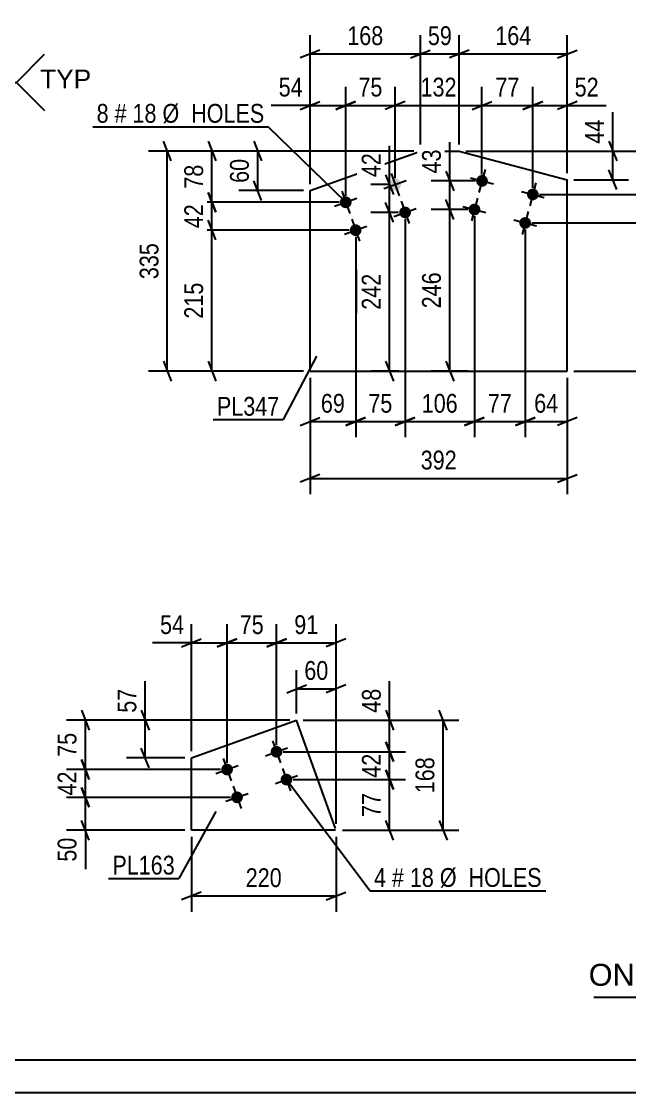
# Model space of a CAD drawing. Header units: millimetres. Extents: x 0 to 841, y 0 to 594.
# Drawn here: x 315.9 to 408.5, y 0 to 163 of the extents above; entities that cross this region are included whole.
import ezdxf

# ---------------------------------------------------------------- set-up
doc = ezdxf.new("R2010")
doc.units = ezdxf.units.MM
doc.styles.add('Arial', font='ARIAL.TTF', dxfattribs={"height": 0.2})
doc.styles.add('Arial Narrow', font='ARIALN.TTF', dxfattribs={"height": 0.2})

# ---------------------------------------------------------------- blocks, each defined once
blk = doc.blocks.new('Unknown-122570569-1133')
at = {"color": 5, "linetype": 'Continuous'}
for p, q in [((5, 5), (836, 5)), ((0, 0), (841, 0))]:
    blk.add_line(p, q, dxfattribs=at)
blk = doc.blocks.new('Bolt-122570569-1710 - 1704')
at = {"linetype": 'Continuous'}
for points in [[(386.86, 138.5, -1), (385.13, 138.96, -1)], [(394.6, 136.45, -1), (392.86, 136.91, -1)], [(385.71, 134.15, -1), (383.97, 134.61, -1)], [(393.44, 132.1, -1), (391.7, 132.56, -1)]]:
    blk.add_hatch(color=1, dxfattribs=at).paths.add_polyline_path(points)
at = {"color": 1, "linetype": 'Continuous'}
for p, q in [((386.46, 140.47), (385.53, 136.99)), ((384.26, 139.19), (387.73, 138.27)), ((391.99, 137.14), (395.47, 136.21)), ((394.19, 138.42), (393.26, 134.94)), ((385.3, 136.12), (384.38, 132.64)), ((383.1, 134.84), (386.58, 133.92)), ((393.03, 134.07), (392.11, 130.59)), ((390.83, 132.79), (394.31, 131.87))]:
    blk.add_line(p, q, dxfattribs=at)
blk = doc.blocks.new('Bolt-122570569-1715 - 1704')
at = {"linetype": 'Continuous'}
for points in [[(373.62, 138.48, -1), (371.92, 137.87, -1)], [(366.09, 135.78, -1), (364.39, 135.17, -1)], [(375.13, 134.24, -1), (373.44, 133.63, -1)], [(367.6, 131.54, -1), (365.91, 130.93, -1)]]:
    blk.add_hatch(color=1, dxfattribs=at).paths.add_polyline_path(points)
at = {"color": 1, "linetype": 'Continuous'}
for p, q in [((371.07, 137.57), (374.46, 138.78)), ((372.16, 139.87), (373.38, 136.48)), ((364.63, 137.17), (365.85, 133.78)), ((363.54, 134.87), (366.93, 136.08)), ((373.68, 135.63), (374.89, 132.24)), ((372.59, 133.33), (375.98, 134.54)), ((366.15, 132.93), (367.36, 129.54)), ((365.06, 130.63), (368.45, 131.85))]:
    blk.add_line(p, q, dxfattribs=at)
blk = doc.blocks.new('Part-122570569-1730 - 1704')
at = {"color": 2, "linetype": 'Continuous'}
for p, q in [((359.82, 137.25), (376.62, 143.27)), ((376.62, 143.27), (382.54, 143.27)), ((382.54, 143.27), (398.97, 138.9)), ((398.97, 109.78), (398.97, 138.9)), ((359.82, 109.78), (359.82, 137.25)), ((359.82, 109.78), (398.97, 109.78))]:
    blk.add_line(p, q, dxfattribs=at)
blk = doc.blocks.new('Part-122570569-1238 - 1220')
at = {"color": 2, "linetype": 'Continuous'}
for p, q in [((341.76, 50.93), (357.76, 56.67)), ((363.67, 40.2), (357.76, 56.67)), ((341.76, 39.92), (341.76, 50.93)), ((363.67, 39.92), (341.76, 39.92))]:
    blk.add_line(p, q, dxfattribs=at)
blk = doc.blocks.new('Bolt-122570569-1271 - 1220')
at = {"linetype": 'Continuous'}
for points in [[(355.55, 52.16, -1), (353.86, 51.56, -1)], [(348.02, 49.46, -1), (346.33, 48.85, -1)], [(357.07, 47.93, -1), (355.38, 47.32, -1)], [(349.54, 45.23, -1), (347.85, 44.62, -1)]]:
    blk.add_hatch(color=1, dxfattribs=at).paths.add_polyline_path(points)
at = {"color": 1, "linetype": 'Continuous'}
for p, q in [((353.01, 51.25), (356.4, 52.47)), ((354.1, 53.55), (355.31, 50.16)), ((346.57, 50.85), (347.78, 47.46)), ((345.48, 48.55), (348.87, 49.77)), ((355.62, 49.32), (356.83, 45.93)), ((354.53, 47.02), (357.92, 48.23)), ((348.09, 46.62), (349.3, 43.23)), ((347, 44.32), (350.39, 45.53))]:
    blk.add_line(p, q, dxfattribs=at)
blk = doc.blocks.new('StraightDimension-122570569-1927 - 1704')
at = {"color": 7, "linetype": 'Continuous'}
for p, q in [((374.29, 132.94), (374.29, 99.71)), ((384.84, 133.38), (384.84, 99.71)), ((372.79, 101.51), (375.79, 102.71)), ((386.34, 102.71), (383.34, 101.51)), ((374.29, 102.11), (384.84, 102.11))]:
    blk.add_line(p, q, dxfattribs=at)
at = {"color": 0}
blk.add_wipeout([(382.91, 102.86), (382.91, 107.06), (376.22, 107.06), (376.22, 102.86)], dxfattribs=at)
at = {"color": 3, "style": 'Arial Narrow'}
blk.add_text('106', height=2.863, dxfattribs=at).set_placement((376.82, 103.46))
blk = doc.blocks.new('StraightDimension-122570569-1747 - 1704')
at = {"color": 7, "linetype": 'Continuous'}
for p, q in [((381.68, 132.88), (380.48, 135.88)), ((383.84, 134.38), (378.23, 134.38)), ((381.08, 109.78), (381.08, 134.38)), ((380.48, 111.28), (381.68, 108.28)), ((383.88, 109.78), (378.23, 109.78))]:
    blk.add_line(p, q, dxfattribs=at)
at = {"color": 0}
blk.add_wipeout([(380.33, 125.42), (376.13, 125.42), (376.13, 118.74), (380.33, 118.74)], dxfattribs=at)
at = {"color": 3, "style": 'Arial Narrow'}
blk.add_text('246', height=2.863, rotation=90.0002, dxfattribs=at).set_placement((379.73, 119.34))
blk = doc.blocks.new('StraightDimension-122570569-1761 - 1704')
at = {"color": 7, "linetype": 'Continuous'}
for p, q in [((371.3, 139.67), (372.5, 136.67)), ((371.77, 138.17), (369.05, 138.17)), ((371.9, 133.94), (371.9, 138.17)), ((372.5, 132.44), (371.3, 135.44)), ((373.29, 133.94), (369.05, 133.94))]:
    blk.add_line(p, q, dxfattribs=at)
at = {"color": 0}
blk.add_wipeout([(371.15, 143.55), (366.95, 143.55), (366.95, 138.7), (371.15, 138.7)], dxfattribs=at)
at = {"color": 7, "linetype": 'Continuous'}
blk.add_line((371.9, 138.17), (371.9, 144.08), dxfattribs=at)
blk.add_line((371.9, 138.17), (371.9, 144.08), dxfattribs=at)
at = {"color": 3, "style": 'Arial Narrow'}
blk.add_text('42', height=2.863, rotation=90.0002, dxfattribs=at).set_placement((370.55, 139.3))
blk = doc.blocks.new('StraightDimension-122570569-1737 - 1704')
at = {"color": 7, "linetype": 'Continuous'}
for p, q in [((380.48, 140.23), (381.68, 137.23)), ((384.99, 138.73), (378.23, 138.73)), ((381.08, 134.38), (381.08, 138.73)), ((381.68, 132.88), (380.48, 135.88)), ((383.84, 134.38), (378.23, 134.38))]:
    blk.add_line(p, q, dxfattribs=at)
at = {"color": 0}
blk.add_wipeout([(380.33, 144.11), (376.13, 144.11), (376.13, 139.26), (380.33, 139.26)], dxfattribs=at)
at = {"color": 7, "linetype": 'Continuous'}
blk.add_line((381.08, 138.73), (381.08, 144.64), dxfattribs=at)
blk.add_line((381.08, 138.73), (381.08, 144.64), dxfattribs=at)
at = {"color": 3, "style": 'Arial Narrow'}
blk.add_text('43', height=2.863, rotation=90.0002, dxfattribs=at).set_placement((379.73, 139.86))
blk = doc.blocks.new('StraightDimension-122570569-1771 - 1704')
at = {"color": 7, "linetype": 'Continuous'}
for p, q in [((372.5, 132.44), (371.3, 135.44)), ((373.29, 133.94), (369.05, 133.94)), ((371.9, 109.78), (371.9, 133.94)), ((371.3, 111.28), (372.5, 108.28)), ((373.33, 109.78), (369.05, 109.78))]:
    blk.add_line(p, q, dxfattribs=at)
at = {"color": 0}
blk.add_wipeout([(371.15, 125.2), (366.95, 125.2), (366.95, 118.52), (371.15, 118.52)], dxfattribs=at)
at = {"color": 3, "style": 'Arial Narrow'}
blk.add_text('242', height=2.863, rotation=90.0002, dxfattribs=at).set_placement((370.55, 119.12))
blk = doc.blocks.new('StraightDimension-122570569-1906 - 1704')
at = {"color": 7, "linetype": 'Continuous'}
for p, q in [((345.48, 129.74), (344.28, 132.74)), ((365.76, 131.24), (342.03, 131.24)), ((344.88, 109.78), (344.88, 131.24)), ((344.28, 111.28), (345.48, 108.28)), ((358.82, 109.78), (342.03, 109.78))]:
    blk.add_line(p, q, dxfattribs=at)
at = {"color": 0}
blk.add_wipeout([(344.13, 123.85), (339.93, 123.85), (339.93, 117.17), (344.13, 117.17)], dxfattribs=at)
at = {"color": 3, "style": 'Arial Narrow'}
blk.add_text('215', height=2.863, rotation=90.0002, dxfattribs=at).set_placement((343.53, 117.77))
blk = doc.blocks.new('StraightDimension-122570569-1785 - 1704')
at = {"color": 7, "linetype": 'Continuous'}
for p, q in [((382.54, 144.27), (382.54, 160.9)), ((398.97, 139.9), (398.97, 160.9)), ((384.04, 158.65), (381.04, 157.45)), ((397.47, 157.45), (400.47, 158.65)), ((382.54, 158.05), (398.97, 158.05))]:
    blk.add_line(p, q, dxfattribs=at)
at = {"color": 0}
blk.add_wipeout([(394.1, 158.8), (394.1, 163), (387.42, 163), (387.42, 158.8)], dxfattribs=at)
at = {"color": 3, "style": 'Arial Narrow'}
blk.add_text('164', height=2.863, dxfattribs=at).set_placement((388.02, 159.4))
blk = doc.blocks.new('StraightDimension-122570569-1859 - 1704')
at = {"color": 7, "linetype": 'Continuous'}
for p, q in [((372.77, 139.17), (372.77, 153.07)), ((385.99, 139.73), (385.99, 153.07)), ((374.27, 150.82), (371.27, 149.62)), ((372.77, 150.22), (385.99, 150.22)), ((384.49, 149.62), (387.49, 150.82))]:
    blk.add_line(p, q, dxfattribs=at)
at = {"color": 0}
blk.add_wipeout([(382.72, 150.97), (382.72, 155.17), (376.04, 155.17), (376.04, 150.97)], dxfattribs=at)
at = {"color": 3, "style": 'Arial Narrow'}
blk.add_text('132', height=2.863, dxfattribs=at).set_placement((376.64, 151.57))
blk = doc.blocks.new('StraightDimension-122570569-1795 - 1704')
at = {"color": 7, "linetype": 'Continuous'}
for p, q in [((376.62, 144.27), (376.62, 160.9)), ((382.54, 144.27), (382.54, 160.9)), ((375.12, 157.45), (378.12, 158.65)), ((384.04, 158.65), (381.04, 157.45)), ((376.62, 158.05), (382.54, 158.05))]:
    blk.add_line(p, q, dxfattribs=at)
at = {"color": 0}
blk.add_wipeout([(382.01, 158.8), (382.01, 163), (377.15, 163), (377.15, 158.8)], dxfattribs=at)
at = {"color": 3, "style": 'Arial Narrow'}
blk.add_text('59', height=2.863, dxfattribs=at).set_placement((377.75, 159.4))
blk = doc.blocks.new('StraightDimension-122570569-1869 - 1704')
at = {"color": 7, "linetype": 'Continuous'}
for p, q in [((365.24, 136.47), (365.24, 153.07)), ((372.77, 139.17), (372.77, 153.07)), ((363.74, 149.62), (366.74, 150.82)), ((365.24, 150.22), (372.77, 150.22)), ((374.27, 150.82), (371.27, 149.62))]:
    blk.add_line(p, q, dxfattribs=at)
at = {"color": 0}
blk.add_wipeout([(371.43, 150.97), (371.43, 155.17), (366.58, 155.17), (366.58, 150.97)], dxfattribs=at)
at = {"color": 3, "style": 'Arial Narrow'}
blk.add_text('75', height=2.863, dxfattribs=at).set_placement((367.18, 151.57))
blk = doc.blocks.new('StraightDimension-122570569-1805 - 1704')
at = {"color": 7, "linetype": 'Continuous'}
for p, q in [((359.82, 138.25), (359.82, 160.9)), ((376.62, 144.27), (376.62, 160.9)), ((361.32, 158.65), (358.32, 157.45)), ((375.12, 157.45), (378.12, 158.65)), ((359.82, 158.05), (376.62, 158.05))]:
    blk.add_line(p, q, dxfattribs=at)
at = {"color": 0}
blk.add_wipeout([(371.56, 158.8), (371.56, 163), (364.88, 163), (364.88, 158.8)], dxfattribs=at)
at = {"color": 3, "style": 'Arial Narrow'}
blk.add_text('168', height=2.863, dxfattribs=at).set_placement((365.48, 159.4))
blk = doc.blocks.new('StraightDimension-122570569-1816 - 1704')
at = {"color": 7, "linetype": 'Continuous'}
for p, q in [((359.82, 108.78), (359.82, 91.07)), ((398.97, 108.78), (398.97, 91.07)), ((361.32, 94.07), (358.32, 92.87)), ((359.82, 93.47), (398.97, 93.47)), ((397.47, 92.87), (400.47, 94.07))]:
    blk.add_line(p, q, dxfattribs=at)
at = {"color": 0}
blk.add_wipeout([(382.74, 94.22), (382.74, 98.42), (376.06, 98.42), (376.06, 94.22)], dxfattribs=at)
at = {"color": 3, "style": 'Arial Narrow'}
blk.add_text('392', height=2.863, dxfattribs=at).set_placement((376.66, 94.82))
blk = doc.blocks.new('StraightDimension-122570569-1821 - 1704')
at = {"color": 7, "linetype": 'Continuous'}
for p, q in [((405.3, 144.77), (406.5, 141.77)), ((383.54, 143.27), (408.3, 143.27)), ((405.9, 138.9), (405.9, 143.27)), ((406.5, 137.4), (405.3, 140.4)), ((399.97, 138.9), (408.3, 138.9))]:
    blk.add_line(p, q, dxfattribs=at)
at = {"color": 0}
blk.add_wipeout([(405.15, 148.65), (400.95, 148.65), (400.95, 143.79), (405.15, 143.79)], dxfattribs=at)
at = {"color": 7, "linetype": 'Continuous'}
blk.add_line((405.9, 143.27), (405.9, 149.18), dxfattribs=at)
blk.add_line((405.9, 143.27), (405.9, 149.18), dxfattribs=at)
at = {"color": 3, "style": 'Arial Narrow'}
blk.add_text('44', height=2.863, rotation=90.0002, dxfattribs=at).set_placement((404.55, 144.39))
blk = doc.blocks.new('StraightDimension-122570569-1830 - 1704')
at = {"color": 7, "linetype": 'Continuous'}
for p, q in [((351.24, 144.77), (352.44, 141.77)), ((375.62, 143.27), (348.99, 143.27)), ((351.84, 137.25), (351.84, 143.27)), ((352.44, 135.75), (351.24, 138.75)), ((358.82, 137.25), (348.99, 137.25))]:
    blk.add_line(p, q, dxfattribs=at)
at = {"color": 0}
blk.add_wipeout([(351.09, 142.69), (346.89, 142.69), (346.89, 137.83), (351.09, 137.83)], dxfattribs=at)
at = {"color": 3, "style": 'Arial Narrow'}
blk.add_text('60', height=2.863, rotation=90.0002, dxfattribs=at).set_placement((350.49, 138.43))
blk = doc.blocks.new('StraightDimension-122570569-1839 - 1704')
at = {"color": 7, "linetype": 'Continuous'}
for p, q in [((393.73, 137.68), (393.73, 153.07)), ((398.97, 139.9), (398.97, 153.07)), ((392.23, 149.62), (395.23, 150.82)), ((393.73, 150.22), (398.97, 150.22)), ((400.47, 150.82), (397.47, 149.62))]:
    blk.add_line(p, q, dxfattribs=at)
at = {"color": 0}
blk.add_wipeout([(404.36, 150.97), (404.36, 155.17), (399.5, 155.17), (399.5, 150.97)], dxfattribs=at)
at = {"color": 7, "linetype": 'Continuous'}
blk.add_line((398.97, 150.22), (404.88, 150.22), dxfattribs=at)
blk.add_line((398.97, 150.22), (404.88, 150.22), dxfattribs=at)
at = {"color": 3, "style": 'Arial Narrow'}
blk.add_text('52', height=2.863, dxfattribs=at).set_placement((400.1, 151.57))
blk = doc.blocks.new('StraightDimension-122570569-1913 - 1704')
at = {"color": 7, "linetype": 'Continuous'}
for p, q in [((366.76, 130.24), (366.76, 99.71)), ((359.82, 108.78), (359.82, 99.71)), ((358.32, 101.51), (361.32, 102.71)), ((368.26, 102.71), (365.26, 101.51)), ((359.82, 102.11), (366.76, 102.11))]:
    blk.add_line(p, q, dxfattribs=at)
at = {"color": 0}
blk.add_wipeout([(365.72, 102.86), (365.72, 107.06), (360.86, 107.06), (360.86, 102.86)], dxfattribs=at)
at = {"color": 3, "style": 'Arial Narrow'}
blk.add_text('69', height=2.863, dxfattribs=at).set_placement((361.46, 103.46))
blk = doc.blocks.new('StraightDimension-122570569-1849 - 1704')
at = {"color": 7, "linetype": 'Continuous'}
for p, q in [((385.99, 139.73), (385.99, 153.07)), ((393.73, 137.68), (393.73, 153.07)), ((384.49, 149.62), (387.49, 150.82)), ((385.99, 150.22), (393.73, 150.22)), ((395.23, 150.82), (392.23, 149.62))]:
    blk.add_line(p, q, dxfattribs=at)
at = {"color": 0}
blk.add_wipeout([(392.29, 150.97), (392.29, 155.17), (387.43, 155.17), (387.43, 150.97)], dxfattribs=at)
at = {"color": 3, "style": 'Arial Narrow'}
blk.add_text('77', height=2.863, dxfattribs=at).set_placement((388.03, 151.57))
blk = doc.blocks.new('StraightDimension-122570569-1943 - 1704')
at = {"color": 7, "linetype": 'Continuous'}
for p, q in [((392.57, 131.33), (392.57, 99.71)), ((398.97, 108.78), (398.97, 99.71)), ((391.07, 101.51), (394.07, 102.71)), ((400.47, 102.71), (397.47, 101.51)), ((392.57, 102.11), (398.97, 102.11))]:
    blk.add_line(p, q, dxfattribs=at)
at = {"color": 0}
blk.add_wipeout([(398.2, 102.86), (398.2, 107.06), (393.34, 107.06), (393.34, 102.86)], dxfattribs=at)
at = {"color": 3, "style": 'Arial Narrow'}
blk.add_text('64', height=2.863, dxfattribs=at).set_placement((393.94, 103.46))
blk = doc.blocks.new('StraightDimension-122570569-1879 - 1704')
at = {"color": 7, "linetype": 'Continuous'}
for p, q in [((359.82, 138.25), (359.82, 153.07)), ((365.24, 136.47), (365.24, 153.07)), ((358.32, 149.62), (361.32, 150.82)), ((359.82, 150.22), (365.24, 150.22)), ((366.74, 150.82), (363.74, 149.62))]:
    blk.add_line(p, q, dxfattribs=at)
at = {"color": 0}
blk.add_wipeout([(359.3, 150.97), (359.3, 155.17), (354.44, 155.17), (354.44, 150.97)], dxfattribs=at)
at = {"color": 7, "linetype": 'Continuous'}
blk.add_line((359.82, 150.22), (353.91, 150.22), dxfattribs=at)
blk.add_line((359.82, 150.22), (353.91, 150.22), dxfattribs=at)
at = {"color": 3, "style": 'Arial Narrow'}
blk.add_text('54', height=2.863, dxfattribs=at).set_placement((355.04, 151.57))
blk = doc.blocks.new('StraightDimension-122570569-1890 - 1704')
at = {"color": 7, "linetype": 'Continuous'}
for p, q in [((344.28, 144.77), (345.48, 141.77)), ((375.62, 143.27), (342.03, 143.27)), ((344.88, 135.47), (344.88, 143.27)), ((345.48, 133.97), (344.28, 136.97)), ((364.24, 135.47), (342.03, 135.47))]:
    blk.add_line(p, q, dxfattribs=at)
at = {"color": 0}
blk.add_wipeout([(344.13, 141.8), (339.93, 141.8), (339.93, 136.94), (344.13, 136.94)], dxfattribs=at)
at = {"color": 3, "style": 'Arial Narrow'}
blk.add_text('78', height=2.863, rotation=90.0002, dxfattribs=at).set_placement((343.53, 137.54))
blk = doc.blocks.new('StraightDimension-122570569-1898 - 1704')
at = {"color": 7, "linetype": 'Continuous'}
for p, q in [((344.28, 136.97), (345.48, 133.97)), ((364.24, 135.47), (342.03, 135.47)), ((344.88, 131.24), (344.88, 135.47)), ((345.48, 129.74), (344.28, 132.74)), ((365.76, 131.24), (342.03, 131.24))]:
    blk.add_line(p, q, dxfattribs=at)
at = {"color": 0}
blk.add_wipeout([(344.13, 135.78), (339.93, 135.78), (339.93, 130.93), (344.13, 130.93)], dxfattribs=at)
at = {"color": 3, "style": 'Arial Narrow'}
blk.add_text('42', height=2.863, rotation=90.0002, dxfattribs=at).set_placement((343.53, 131.53))
blk = doc.blocks.new('StraightDimension-122570569-1919 - 1704')
at = {"color": 7, "linetype": 'Continuous'}
for p, q in [((374.29, 132.94), (374.29, 99.71)), ((366.76, 130.24), (366.76, 99.71)), ((365.26, 101.51), (368.26, 102.71)), ((375.79, 102.71), (372.79, 101.51)), ((366.76, 102.11), (374.29, 102.11))]:
    blk.add_line(p, q, dxfattribs=at)
at = {"color": 0}
blk.add_wipeout([(372.95, 102.86), (372.95, 107.06), (368.09, 107.06), (368.09, 102.86)], dxfattribs=at)
at = {"color": 3, "style": 'Arial Narrow'}
blk.add_text('75', height=2.863, dxfattribs=at).set_placement((368.69, 103.46))
blk = doc.blocks.new('StraightDimension-122570569-1935 - 1704')
at = {"color": 7, "linetype": 'Continuous'}
for p, q in [((384.84, 133.38), (384.84, 99.71)), ((392.57, 131.33), (392.57, 99.71)), ((383.34, 101.51), (386.34, 102.71)), ((394.07, 102.71), (391.07, 101.51)), ((384.84, 102.11), (392.57, 102.11))]:
    blk.add_line(p, q, dxfattribs=at)
at = {"color": 0}
blk.add_wipeout([(391.13, 102.86), (391.13, 107.06), (386.28, 107.06), (386.28, 102.86)], dxfattribs=at)
at = {"color": 3, "style": 'Arial Narrow'}
blk.add_text('77', height=2.863, dxfattribs=at).set_placement((386.88, 103.46))
blk = doc.blocks.new('StraightDimension-122570569-1950 - 1704')
at = {"color": 7, "linetype": 'Continuous'}
for p, q in [((338.68, 141.77), (337.48, 144.77)), ((375.62, 143.27), (335.23, 143.27)), ((338.08, 109.78), (338.08, 143.27)), ((337.48, 111.28), (338.68, 108.28)), ((358.82, 109.78), (335.23, 109.78))]:
    blk.add_line(p, q, dxfattribs=at)
at = {"color": 0}
blk.add_wipeout([(337.33, 129.87), (333.13, 129.87), (333.13, 123.18), (337.33, 123.18)], dxfattribs=at)
at = {"color": 3, "style": 'Arial Narrow'}
blk.add_text('335', height=2.863, rotation=90.0002, dxfattribs=at).set_placement((336.73, 123.78))
blk = doc.blocks.new('StraightDimension-122570569-1957 - 1704')
at = {"color": 7, "linetype": 'Continuous'}
for p, q in [((419.7, 130.83), (418.5, 133.83)), ((393.57, 132.33), (421.5, 132.33)), ((419.1, 109.78), (419.1, 132.33)), ((418.5, 111.28), (419.7, 108.28)), ((399.97, 109.78), (421.5, 109.78))]:
    blk.add_line(p, q, dxfattribs=at)
at = {"color": 0}
blk.add_wipeout([(418.35, 124.4), (414.15, 124.4), (414.15, 117.71), (418.35, 117.71)], dxfattribs=at)
at = {"color": 3, "style": 'Arial Narrow'}
blk.add_text('225', height=2.863, rotation=90.0002, dxfattribs=at).set_placement((417.75, 118.31))
blk = doc.blocks.new('StraightDimension-122570569-1963 - 1704')
at = {"color": 7, "linetype": 'Continuous'}
for p, q in [((418.5, 138.18), (419.7, 135.18)), ((394.73, 136.68), (421.5, 136.68)), ((419.1, 132.33), (419.1, 136.68)), ((419.7, 130.83), (418.5, 133.83)), ((393.57, 132.33), (421.5, 132.33))]:
    blk.add_line(p, q, dxfattribs=at)
at = {"color": 0}
blk.add_wipeout([(418.35, 136.93), (414.15, 136.93), (414.15, 132.07), (418.35, 132.07)], dxfattribs=at)
at = {"color": 3, "style": 'Arial Narrow'}
blk.add_text('43', height=2.863, rotation=90.0002, dxfattribs=at).set_placement((417.75, 132.67))
blk = doc.blocks.new('StraightDimension-122570569-1971 - 1704')
at = {"color": 7, "linetype": 'Continuous'}
for p, q in [((418.5, 144.77), (419.7, 141.77)), ((383.54, 143.27), (421.5, 143.27)), ((419.1, 136.68), (419.1, 143.27)), ((419.7, 135.18), (418.5, 138.18)), ((394.73, 136.68), (421.5, 136.68))]:
    blk.add_line(p, q, dxfattribs=at)
at = {"color": 0}
blk.add_wipeout([(418.35, 142.4), (414.15, 142.4), (414.15, 137.55), (418.35, 137.55)], dxfattribs=at)
at = {"color": 3, "style": 'Arial Narrow'}
blk.add_text('66', height=2.863, rotation=90.0002, dxfattribs=at).set_placement((417.75, 138.15))
blk = doc.blocks.new('StraightDimension-122570569-1354 - 1220')
at = {"color": 7, "linetype": 'Continuous'}
for p, q in [((325, 50.66), (326.2, 47.66)), ((346.18, 49.16), (322.75, 49.16)), ((325.6, 44.92), (325.6, 49.16)), ((326.2, 43.42), (325, 46.42)), ((347.69, 44.92), (322.75, 44.92))]:
    blk.add_line(p, q, dxfattribs=at)
at = {"color": 0}
blk.add_wipeout([(324.85, 49.47), (320.65, 49.47), (320.65, 44.61), (324.85, 44.61)], dxfattribs=at)
at = {"color": 3, "style": 'Arial Narrow'}
blk.add_text('42', height=2.863, rotation=90.0002, dxfattribs=at).set_placement((324.25, 45.21))
blk = doc.blocks.new('StraightDimension-122570569-1290 - 1220')
at = {"color": 7, "linetype": 'Continuous'}
for p, q in [((341.76, 38.92), (341.76, 27.52)), ((363.77, 38.92), (363.77, 27.52)), ((343.26, 30.52), (340.26, 29.32)), ((341.76, 29.92), (363.77, 29.92)), ((362.27, 29.32), (365.27, 30.52))]:
    blk.add_line(p, q, dxfattribs=at)
at = {"color": 0}
blk.add_wipeout([(356.11, 30.67), (356.11, 34.87), (349.42, 34.87), (349.42, 30.67)], dxfattribs=at)
at = {"color": 3, "style": 'Arial Narrow'}
blk.add_text('220', height=2.863, dxfattribs=at).set_placement((350.02, 31.27))
blk = doc.blocks.new('StraightDimension-122570569-1304 - 1220')
at = {"color": 7, "linetype": 'Continuous'}
for p, q in [((380.68, 55.17), (379.48, 58.17)), ((358.76, 56.67), (382.48, 56.67)), ((380.08, 39.92), (380.08, 56.67)), ((379.48, 41.42), (380.68, 38.42)), ((364.77, 39.92), (382.48, 39.92))]:
    blk.add_line(p, q, dxfattribs=at)
at = {"color": 0}
blk.add_wipeout([(379.33, 51.64), (375.13, 51.64), (375.13, 44.95), (379.33, 44.95)], dxfattribs=at)
at = {"color": 3, "style": 'Arial Narrow'}
blk.add_text('168', height=2.863, rotation=90.0002, dxfattribs=at).set_placement((378.73, 45.55))
blk = doc.blocks.new('StraightDimension-122570569-1274 - 1220')
at = {"color": 7, "linetype": 'Continuous'}
for p, q in [((357.76, 57.67), (357.76, 64.3)), ((363.77, 40.92), (363.77, 64.3)), ((356.26, 60.85), (359.26, 62.05)), ((365.27, 62.05), (362.27, 60.85)), ((357.76, 61.45), (363.77, 61.45))]:
    blk.add_line(p, q, dxfattribs=at)
at = {"color": 0}
blk.add_wipeout([(363.19, 62.2), (363.19, 66.4), (358.34, 66.4), (358.34, 62.2)], dxfattribs=at)
at = {"color": 3, "style": 'Arial Narrow'}
blk.add_text('60', height=2.863, dxfattribs=at).set_placement((358.94, 62.8))
blk = doc.blocks.new('StraightDimension-122570569-1295 - 1220')
at = {"color": 7, "linetype": 'Continuous'}
for p, q in [((334.11, 58.17), (335.31, 55.17)), ((356.76, 56.67), (331.86, 56.67)), ((334.71, 50.93), (334.71, 56.67)), ((335.31, 49.43), (334.11, 52.43)), ((340.76, 50.93), (331.86, 50.93))]:
    blk.add_line(p, q, dxfattribs=at)
at = {"color": 0}
blk.add_wipeout([(333.96, 62.05), (329.76, 62.05), (329.76, 57.2), (333.96, 57.2)], dxfattribs=at)
at = {"color": 7, "linetype": 'Continuous'}
blk.add_line((334.71, 56.67), (334.71, 62.58), dxfattribs=at)
blk.add_line((334.71, 56.67), (334.71, 62.58), dxfattribs=at)
at = {"color": 3, "style": 'Arial Narrow'}
blk.add_text('57', height=2.863, rotation=90.0002, dxfattribs=at).set_placement((333.36, 57.8))
blk = doc.blocks.new('StraightDimension-122570569-1311 - 1220')
at = {"color": 7, "linetype": 'Continuous'}
for p, q in [((341.76, 51.93), (341.76, 71.28)), ((347.18, 50.16), (347.18, 71.28)), ((340.26, 67.83), (343.26, 69.03)), ((348.68, 69.03), (345.68, 67.83)), ((341.76, 68.43), (347.18, 68.43))]:
    blk.add_line(p, q, dxfattribs=at)
at = {"color": 0}
blk.add_wipeout([(341.23, 69.18), (341.23, 73.38), (336.38, 73.38), (336.38, 69.18)], dxfattribs=at)
at = {"color": 7, "linetype": 'Continuous'}
blk.add_line((341.76, 68.43), (335.85, 68.43), dxfattribs=at)
blk.add_line((341.76, 68.43), (335.85, 68.43), dxfattribs=at)
at = {"color": 3, "style": 'Arial Narrow'}
blk.add_text('54', height=2.863, dxfattribs=at).set_placement((336.98, 69.78))
blk = doc.blocks.new('StraightDimension-122570569-1327 - 1220')
at = {"color": 7, "linetype": 'Continuous'}
for p, q in [((347.18, 50.16), (347.18, 71.28)), ((354.71, 52.86), (354.71, 71.28)), ((345.68, 67.83), (348.68, 69.03)), ((356.21, 69.03), (353.21, 67.83)), ((347.18, 68.43), (354.71, 68.43))]:
    blk.add_line(p, q, dxfattribs=at)
at = {"color": 0}
blk.add_wipeout([(353.37, 69.18), (353.37, 73.38), (348.51, 73.38), (348.51, 69.18)], dxfattribs=at)
at = {"color": 3, "style": 'Arial Narrow'}
blk.add_text('75', height=2.863, dxfattribs=at).set_placement((349.11, 69.78))
blk = doc.blocks.new('StraightDimension-122570569-1338 - 1220')
at = {"color": 7, "linetype": 'Continuous'}
for p, q in [((354.71, 52.86), (354.71, 71.28)), ((363.77, 40.92), (363.77, 71.28)), ((353.21, 67.83), (356.21, 69.03)), ((365.27, 69.03), (362.27, 67.83)), ((354.71, 68.43), (363.77, 68.43))]:
    blk.add_line(p, q, dxfattribs=at)
at = {"color": 0}
blk.add_wipeout([(361.67, 69.18), (361.67, 73.38), (356.81, 73.38), (356.81, 69.18)], dxfattribs=at)
at = {"color": 3, "style": 'Arial Narrow'}
blk.add_text('91', height=2.863, dxfattribs=at).set_placement((357.41, 69.78))
blk = doc.blocks.new('StraightDimension-122570569-1347 - 1220')
at = {"color": 7, "linetype": 'Continuous'}
for p, q in [((325, 46.42), (326.2, 43.42)), ((347.69, 44.92), (322.75, 44.92)), ((325.6, 39.92), (325.6, 44.92)), ((326.2, 38.42), (325, 41.42)), ((340.76, 39.92), (322.75, 39.92))]:
    blk.add_line(p, q, dxfattribs=at)
at = {"color": 0}
blk.add_wipeout([(324.85, 39.39), (320.65, 39.39), (320.65, 34.54), (324.85, 34.54)], dxfattribs=at)
at = {"color": 7, "linetype": 'Continuous'}
blk.add_line((325.6, 39.92), (325.6, 34.01), dxfattribs=at)
blk.add_line((325.6, 39.92), (325.6, 34.01), dxfattribs=at)
at = {"color": 3, "style": 'Arial Narrow'}
blk.add_text('50', height=2.863, rotation=90.0002, dxfattribs=at).set_placement((324.25, 35.14))
blk = doc.blocks.new('StraightDimension-122570569-1362 - 1220')
at = {"color": 7, "linetype": 'Continuous'}
for p, q in [((325, 58.17), (326.2, 55.17)), ((356.76, 56.67), (322.75, 56.67)), ((325.6, 49.16), (325.6, 56.67)), ((326.2, 47.66), (325, 50.66)), ((346.18, 49.16), (322.75, 49.16))]:
    blk.add_line(p, q, dxfattribs=at)
at = {"color": 0}
blk.add_wipeout([(324.85, 55.34), (320.65, 55.34), (320.65, 50.49), (324.85, 50.49)], dxfattribs=at)
at = {"color": 3, "style": 'Arial Narrow'}
blk.add_text('75', height=2.863, rotation=90.0002, dxfattribs=at).set_placement((324.25, 51.09))
blk = doc.blocks.new('StraightDimension-122570569-1371 - 1220')
at = {"color": 7, "linetype": 'Continuous'}
for p, q in [((371.33, 53.36), (372.53, 50.36)), ((355.71, 51.86), (374.33, 51.86)), ((371.93, 47.62), (371.93, 51.86)), ((372.53, 46.12), (371.33, 49.12)), ((357.23, 47.62), (374.33, 47.62))]:
    blk.add_line(p, q, dxfattribs=at)
at = {"color": 0}
blk.add_wipeout([(371.18, 52.17), (366.98, 52.17), (366.98, 47.31), (371.18, 47.31)], dxfattribs=at)
at = {"color": 3, "style": 'Arial Narrow'}
blk.add_text('42', height=2.863, rotation=90.0002, dxfattribs=at).set_placement((370.58, 47.91))
blk = doc.blocks.new('StraightDimension-122570569-1379 - 1220')
at = {"color": 7, "linetype": 'Continuous'}
for p, q in [((371.33, 58.17), (372.53, 55.17)), ((358.76, 56.67), (374.33, 56.67)), ((371.93, 51.86), (371.93, 56.67)), ((372.53, 50.36), (371.33, 53.36)), ((355.71, 51.86), (374.33, 51.86))]:
    blk.add_line(p, q, dxfattribs=at)
at = {"color": 0}
blk.add_wipeout([(371.18, 62.05), (366.98, 62.05), (366.98, 57.2), (371.18, 57.2)], dxfattribs=at)
at = {"color": 7, "linetype": 'Continuous'}
blk.add_line((371.93, 56.67), (371.93, 62.58), dxfattribs=at)
blk.add_line((371.93, 56.67), (371.93, 62.58), dxfattribs=at)
at = {"color": 3, "style": 'Arial Narrow'}
blk.add_text('48', height=2.863, rotation=90.0002, dxfattribs=at).set_placement((370.58, 57.8))
blk = doc.blocks.new('StraightDimension-122570569-1387 - 1220')
at = {"color": 7, "linetype": 'Continuous'}
for p, q in [((371.33, 49.12), (372.53, 46.12)), ((357.23, 47.62), (374.33, 47.62)), ((371.93, 39.92), (371.93, 47.62)), ((372.53, 38.42), (371.33, 41.42)), ((364.77, 39.92), (374.33, 39.92))]:
    blk.add_line(p, q, dxfattribs=at)
at = {"color": 0}
blk.add_wipeout([(371.18, 46.2), (366.98, 46.2), (366.98, 41.34), (371.18, 41.34)], dxfattribs=at)
at = {"color": 3, "style": 'Arial Narrow'}
blk.add_text('77', height=2.863, rotation=90.0002, dxfattribs=at).set_placement((370.58, 41.94))
blk = doc.blocks.new('Unknown-122570569-21265')
at = {"color": 7, "linetype": 'Continuous'}
blk.add_line((403, 14.5), (473, 14.5), dxfattribs=at)
at = {"color": 7, "style": 'Arial'}
blk.add_text('ONE-TRUSS MARKED AS TR573', height=3.3428, dxfattribs=at).set_placement((402.24, 16.25))
blk = doc.blocks.new('WeldMark-122570569-3795 - 3462')
at = {"linetype": 'Continuous'}
for points in [[(292.02, 139.64), (289.31, 138.16), (291, 140.74)], [(299.89, 127.26), (298.39, 124.55), (298.44, 127.64)]]:
    blk.add_hatch(color=30, dxfattribs=at).paths.add_polyline_path(points)
at = {"color": 30, "linetype": 'Continuous'}
for p, q in [((289.31, 138.16), (306.11, 153.71)), ((298.39, 124.55), (306.11, 153.71)), ((306.11, 153.71), (315.11, 153.71))]:
    blk.add_line(p, q, dxfattribs=at)
at = {"color": 3, "linetype": 'Continuous'}
for q in [(313.82, 149.43), (310.39, 149.43)]:
    blk.add_line((310.39, 153.71), q, dxfattribs=at)
for start, end in [(90, 270), (270, 90)]:
    blk.add_arc((306.11, 153.71), 1.5, start, end, dxfattribs=at)
at = {"color": 0, "linetype": 'Continuous'}
blk.add_wipeout([(326.48, 152.81), (326.48, 155.81), (318.71, 155.81), (318.71, 152.81)], dxfattribs=at)
blk.add_wipeout([(326.48, 152.81), (326.48, 155.81), (318.71, 155.81), (318.71, 152.81)], dxfattribs=at)
at = {"color": 3, "linetype": 'Continuous'}
for q in [(319.39, 158), (319.39, 149.43)]:
    blk.add_line((315.11, 153.71), q, dxfattribs=at)
at = {"color": 3, "linetype": 'Continuous', "style": 'Arial'}
blk.add_text('TYP', height=2.865, dxfattribs=at).set_placement((318.71, 152.81))
blk = doc.blocks.new('Mark-122570569-1726 - 1704')
at = {"color": 0}
blk.add_wipeout([(355.14, 103), (355.14, 106), (345.64, 106), (345.64, 103)], dxfattribs=at)
blk.add_wipeout([(355.14, 103), (355.14, 106), (345.64, 106), (345.64, 103)], dxfattribs=at)
at = {"color": 30, "linetype": 'Continuous'}
for p in [(360.81, 112.05), (345.04, 102.4)]:
    blk.add_line(p, (355.74, 102.4), dxfattribs=at)
at = {"color": 3, "style": 'Arial Narrow'}
blk.add_text('PL347', height=2.863, dxfattribs=at).set_placement((345.64, 103))
blk = doc.blocks.new('MarkSet-122570569-1979 - 1704')
at = {"color": 0}
for points in [[(329.15, 147.58), (329.15, 150.58), (327.32, 150.58), (327.32, 147.58)], [(331.88, 147.58), (331.88, 150.58), (330.05, 150.58), (330.05, 147.58)], [(336.44, 147.58), (336.44, 150.58), (332.78, 150.58), (332.78, 147.58)], [(352.86, 147.58), (352.86, 150.58), (337.34, 150.58), (337.34, 147.58)]]:
    blk.add_wipeout(points, dxfattribs=at)
for points in [[(329.15, 147.58), (329.15, 150.58), (327.32, 150.58), (327.32, 147.58)], [(331.88, 147.58), (331.88, 150.58), (330.05, 150.58), (330.05, 147.58)], [(336.44, 147.58), (336.44, 150.58), (332.78, 150.58), (332.78, 147.58)], [(352.86, 147.58), (352.86, 150.58), (337.34, 150.58), (337.34, 147.58)]]:
    blk.add_wipeout(points, dxfattribs=at)
at = {"color": 7, "linetype": 'Continuous'}
for p in [(326.72, 146.98), (365.24, 135.47)]:
    blk.add_line(p, (353.46, 146.98), dxfattribs=at)
at = {"color": 3, "style": 'Arial Narrow'}
for s, height, p in [('8', 2.86, (327.32, 147.58)), ('#', 2.86, (330.05, 147.58)), ('18', 2.863, (332.78, 147.58)), ('Ø  HOLES', 2.863, (337.34, 147.58))]:
    blk.add_text(s, height=height, dxfattribs=at).set_placement(p)
blk = doc.blocks.new('Mark-122570569-1233 - 1220')
at = {"color": 0}
blk.add_wipeout([(339.23, 33.18), (339.23, 36.18), (329.72, 36.18), (329.72, 33.18)], dxfattribs=at)
blk.add_wipeout([(339.23, 33.18), (339.23, 36.18), (329.72, 36.18), (329.72, 33.18)], dxfattribs=at)
at = {"color": 30, "linetype": 'Continuous'}
for p in [(345.49, 42.78), (329.12, 32.58)]:
    blk.add_line(p, (339.83, 32.58), dxfattribs=at)
at = {"color": 3, "style": 'Arial Narrow'}
blk.add_text('PL163', height=2.863, dxfattribs=at).set_placement((329.72, 33.18))
blk = doc.blocks.new('Mark-122570569-1267 - 1220')
at = {"color": 0}
for points in [[(371.38, 31.3), (371.38, 34.3), (369.55, 34.3), (369.55, 31.3)], [(374.11, 31.3), (374.11, 34.3), (372.28, 34.3), (372.28, 31.3)], [(378.67, 31.3), (378.67, 34.3), (375.01, 34.3), (375.01, 31.3)], [(395.09, 31.3), (395.09, 34.3), (379.57, 34.3), (379.57, 31.3)]]:
    blk.add_wipeout(points, dxfattribs=at)
for points in [[(371.38, 31.3), (371.38, 34.3), (369.55, 34.3), (369.55, 31.3)], [(374.11, 31.3), (374.11, 34.3), (372.28, 34.3), (372.28, 31.3)], [(378.67, 31.3), (378.67, 34.3), (375.01, 34.3), (375.01, 31.3)], [(395.09, 31.3), (395.09, 34.3), (379.57, 34.3), (379.57, 31.3)]]:
    blk.add_wipeout(points, dxfattribs=at)
at = {"color": 7, "linetype": 'Continuous'}
for p, q in [((356.23, 47.62), (368.95, 30.7)), ((368.95, 30.7), (395.69, 30.7))]:
    blk.add_line(p, q, dxfattribs=at)
at = {"color": 3, "style": 'Arial Narrow'}
for s, height, p in [('Ø  HOLES', 2.863, (379.57, 31.3)), ('4', 2.86, (369.55, 31.3)), ('#', 2.86, (372.28, 31.3)), ('18', 2.863, (375.01, 31.3))]:
    blk.add_text(s, height=height, dxfattribs=at).set_placement(p)

msp = doc.modelspace()

# ---------------------------------------------------------------- block references
for name in ['Unknown-122570569-1133', 'Part-122570569-1730 - 1704', 'Bolt-122570569-1710 - 1704', 'Bolt-122570569-1715 - 1704', 'Part-122570569-1238 - 1220', 'Bolt-122570569-1271 - 1220', 'Unknown-122570569-21265']:
    msp.add_blockref(name, (0, 0))

# ---------------------------------------------------------------- next in the draw order: block references
for name in ['WeldMark-122570569-3795 - 3462', 'StraightDimension-122570569-1906 - 1704', 'StraightDimension-122570569-1927 - 1704', 'StraightDimension-122570569-1354 - 1220', 'StraightDimension-122570569-1290 - 1220']:
    msp.add_blockref(name, (0, 0))

# ---------------------------------------------------------------- next in the draw order: block references
for name in ['StraightDimension-122570569-1761 - 1704', 'StraightDimension-122570569-1747 - 1704', 'StraightDimension-122570569-1304 - 1220', 'StraightDimension-122570569-1347 - 1220']:
    msp.add_blockref(name, (0, 0))

# ---------------------------------------------------------------- next in the draw order: block references
for name in ['StraightDimension-122570569-1737 - 1704', 'StraightDimension-122570569-1771 - 1704', 'StraightDimension-122570569-1274 - 1220', 'Mark-122570569-1233 - 1220']:
    msp.add_blockref(name, (0, 0))

# ---------------------------------------------------------------- next in the draw order: block references
for name in ['StraightDimension-122570569-1785 - 1704', 'StraightDimension-122570569-1816 - 1704', 'StraightDimension-122570569-1295 - 1220']:
    msp.add_blockref(name, (0, 0))

# ---------------------------------------------------------------- next in the draw order: block references
for name in ['StraightDimension-122570569-1859 - 1704', 'StraightDimension-122570569-1943 - 1704', 'StraightDimension-122570569-1913 - 1704', 'StraightDimension-122570569-1311 - 1220']:
    msp.add_blockref(name, (0, 0))

# ---------------------------------------------------------------- next in the draw order: block references
for name in ['StraightDimension-122570569-1795 - 1704', 'StraightDimension-122570569-1869 - 1704', 'StraightDimension-122570569-1935 - 1704', 'StraightDimension-122570569-1327 - 1220']:
    msp.add_blockref(name, (0, 0))

# ---------------------------------------------------------------- next in the draw order: block references
for name in ['StraightDimension-122570569-1805 - 1704', 'StraightDimension-122570569-1821 - 1704', 'StraightDimension-122570569-1957 - 1704', 'StraightDimension-122570569-1338 - 1220']:
    msp.add_blockref(name, (0, 0))

# ---------------------------------------------------------------- next in the draw order: block references
for name in ['StraightDimension-122570569-1839 - 1704', 'StraightDimension-122570569-1830 - 1704', 'StraightDimension-122570569-1362 - 1220']:
    msp.add_blockref(name, (0, 0))

# ---------------------------------------------------------------- next in the draw order: block references
for name in ['StraightDimension-122570569-1879 - 1704', 'StraightDimension-122570569-1849 - 1704', 'StraightDimension-122570569-1371 - 1220']:
    msp.add_blockref(name, (0, 0))

# ---------------------------------------------------------------- next in the draw order: block references
for name in ['StraightDimension-122570569-1890 - 1704', 'StraightDimension-122570569-1963 - 1704', 'StraightDimension-122570569-1379 - 1220', 'StraightDimension-122570569-1387 - 1220']:
    msp.add_blockref(name, (0, 0))

# ---------------------------------------------------------------- next in the draw order: block references
for name in ['StraightDimension-122570569-1971 - 1704', 'StraightDimension-122570569-1898 - 1704', 'Mark-122570569-1267 - 1220']:
    msp.add_blockref(name, (0, 0))

# ---------------------------------------------------------------- next in the draw order: block references
msp.add_blockref('StraightDimension-122570569-1919 - 1704', (0, 0))

# ---------------------------------------------------------------- next in the draw order: block references
msp.add_blockref('StraightDimension-122570569-1950 - 1704', (0, 0))

# ---------------------------------------------------------------- next in the draw order: block references
for name in ['MarkSet-122570569-1979 - 1704', 'Mark-122570569-1726 - 1704']:
    msp.add_blockref(name, (0, 0))

doc.saveas('drawing.dxf')
